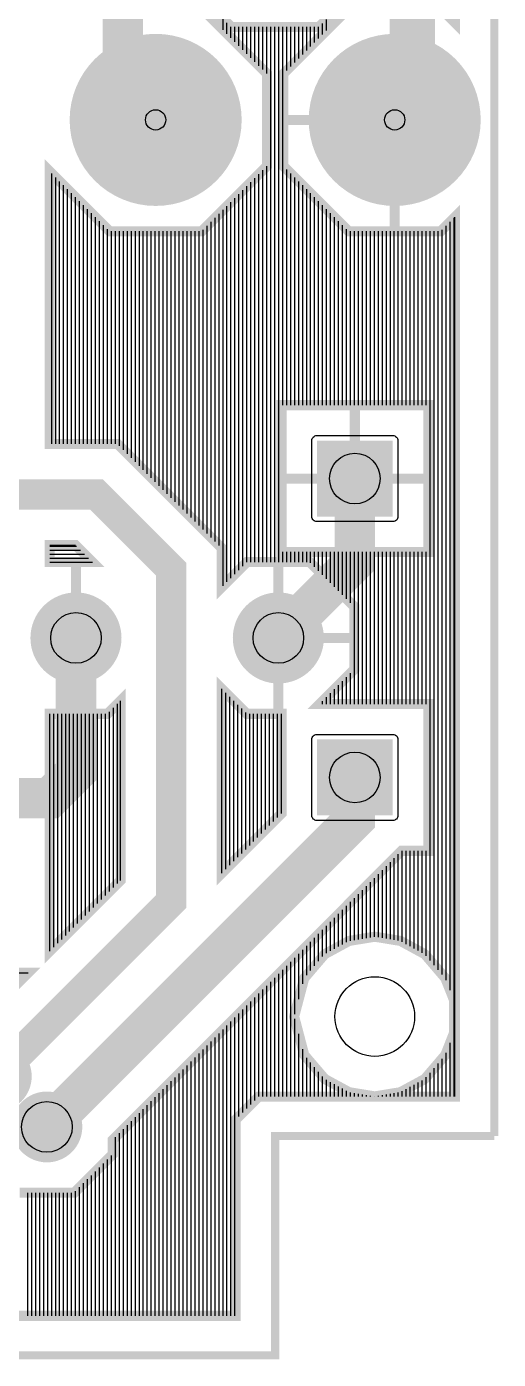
# Model space of a CAD drawing. Header units: inches. Extents: x -1.14 to 0.92, y -1.28 to 1.27.
# Drawn here: x 0.459 to 0.925, y -1.276 to 0.041 of the extents above; entities that cross this region are included whole.
import ezdxf

# ---------------------------------------------------------------- set-up
doc = ezdxf.new("R2010")
doc.units = ezdxf.units.IN
doc.header["$MEASUREMENT"] = 0

# ---------------------------------------------------------------- blocks, each defined once
blk = doc.blocks.new('EPAD')
at = {"const_width": 0.5}
blk.add_lwpolyline([(-0.25, 0, 1), (0.25, 0, 1)], format="xyb", close=True, dxfattribs=at)
blk = doc.blocks.new('RPAD')
blk.add_trace([(-0.5, -0.5), (-0.5, 0.5), (0.5, -0.5), (0.5, 0.5)])

msp = doc.modelspace()

# ---------------------------------------------------------------- linework, layer by layer
for points, const_width in [([(0.586024, -0.051185), (0.553617, -0.018778), (0.553617, 0.436238), (0.617374, 0.499996), (0.684449, 0.499996), (0.684449, 0.637791), (0.526969, 0.795272)], 0.04), ([(0.920669, -1.055122), (0.920669, 0.795272)], 0.008), ([(0.920669, -1.055122), (0.920669, 0.795272)], 0.008), ([(0.88167, 0.756272), (0.88167, 0.044952), (0.867807, 0.058815)], 0.01), ([(0.608616, 0.092691), (0.660642, 0.040666), (0.747626, 0.040666), (0.809133, 0.102173)], 0.01), ([(0.822244, -0.051185), (0.841929, -0.0315), (0.841929, 0.08661)], 0.04), ([(0.776681, 0.058815), (0.712244, -0.005622), (0.712244, -0.096748), (0.776681, -0.161185), (0.867807, -0.161185), (0.88167, -0.147322), (0.88167, -1.016122), (0.68798, -1.016122), (0.665134, -1.038968), (0.665134, -1.232658), (-0.636357, -1.232658)], 0.01), ([(0.45162, -1.111067), (0.505467, -1.111067), (0.543543, -1.072991), (0.543543, -1.058848), (0.8291, -0.773291), (0.855374, -0.773291), (0.855374, -0.628292), (0.748053, -0.628292), (0.782283, -0.594062), (0.782283, -0.53193), (0.738349, -0.487996), (0.676218, -0.487996), (0.651375, -0.512839), (0.651375, -0.474384), (0.548296, -0.371305), (0.481358, -0.371305), (0.481358, -0.102082), (0.54046, -0.161185), (0.631587, -0.161185), (0.696023, -0.096748), (0.696023, -0.005622), (0.631587, 0.058815)], 0.01), ([(0.822244, 0.058815), (0.822244, -0.051185)], 0.01), ([(0.712244, -0.051185), (0.822244, -0.051185)], 0.01), ([(0.822244, -0.161185), (0.822244, -0.051185)], 0.01), ([(0.710374, -0.333016), (0.710374, -0.478015), (0.855374, -0.478015), (0.855374, -0.333016), (0.710374, -0.333016)], 0.01), ([(0.782874, -0.333016), (0.782874, -0.405516)], 0.01), ([(0.707283, -0.562996), (0.782874, -0.487406), (0.782874, -0.405516)], 0.04), ([(0.428543, -0.996067), (0.601375, -0.823235), (0.601375, -0.495094), (0.527586, -0.421305), (0.507933, -0.421305), (0.408899, -0.421305), (0.408858, -0.421264)], 0.03), ([(0.710374, -0.405516), (0.782874, -0.405516)], 0.01), ([(0.782874, -0.478015), (0.782874, -0.405516)], 0.01), ([(0.855374, -0.405516), (0.782874, -0.405516)], 0.01), ([(0.523569, -0.487996), (0.481358, -0.487996), (0.481358, -0.471304), (0.506876, -0.471304), (0.523569, -0.487996)], 0.01), ([(0.507283, -0.487996), (0.507283, -0.562996)], 0.01), ([(0.707283, -0.487996), (0.707283, -0.562996)], 0.01), ([(0.507283, -0.562996), (0.507283, -0.695241), (0.481317, -0.721208), (0.408914, -0.721208), (0.408858, -0.721264)], 0.04), ([(0.507283, -0.637996), (0.507283, -0.562996)], 0.01), ([(0.782283, -0.562996), (0.707283, -0.562996)], 0.01), ([(0.707283, -0.637996), (0.707283, -0.562996)], 0.01), ([(0.676218, -0.637996), (0.710374, -0.637996), (0.710374, -0.736455), (0.651375, -0.795454), (0.651375, -0.613153), (0.676218, -0.637996)], 0.01), ([(0.551376, -0.802525), (0.481358, -0.872543), (0.481358, -0.637996), (0.538349, -0.637996), (0.551376, -0.624969), (0.551376, -0.802525)], 0.01), ([(0.478543, -1.046067), (0.782874, -0.741736), (0.782874, -0.700791)], 0.04), ([(0.481358, -0.721264), (0.408858, -0.721264)], 0.01), ([(0.817123, -0.860507), (0.827912, -0.862272), (0.851949, -0.875315), (0.872287, -0.899096), (0.880929, -0.920857), (0.880929, -0.953166), (0.872287, -0.974928), (0.851949, -0.998709), (0.827912, -1.011751), (0.817123, -1.013517), (0.802559, -1.0159), (0.787995, -1.013517), (0.777206, -1.011751), (0.753169, -0.998709), (0.732831, -0.974928), (0.722865, -0.937012), (0.732831, -0.899096), (0.753169, -0.875315), (0.777206, -0.862272), (0.787995, -0.860507), (0.802559, -0.858124), (0.817123, -0.860507)], 0.01), ([(0.336359, -0.893763), (0.460137, -0.893763), (0.422833, -0.931067)], 0.01), ([(0.920669, -1.055122), (0.704134, -1.055122), (0.704134, -1.271657), (-0.811614, -1.271657)], 0.008), ([(0.920669, -1.055122), (0.704134, -1.055122), (0.704134, -1.271657), (-0.811614, -1.271657)], 0.008)]:
    msp.add_lwpolyline(points, dxfattribs=dict(const_width=const_width))
for points in [[(0.652582, 0.037819), (0.652582, 0.048725)], [(0.656519, 0.033882), (0.656519, 0.044788)], [(0.660456, 0.029945), (0.660456, 0.040851)], [(0.664393, 0.026008), (0.664393, 0.040666)], [(0.66833, 0.022071), (0.66833, 0.040666)], [(0.672267, 0.018134), (0.672267, 0.040666)], [(0.676204, 0.014197), (0.676204, 0.040666)], [(0.680141, 0.01026), (0.680141, 0.040666)], [(0.684078, 0.006323), (0.684078, 0.040666)], [(0.688015, 0.002386), (0.688015, 0.040666)], [(0.691952, -0.001551), (0.691952, 0.040666)], [(0.695889, -0.005488), (0.695889, 0.040666)], [(0.699826, -0.487996), (0.699826, 0.040666)], [(0.703763, -0.487996), (0.703763, 0.040666)], [(0.7077, -0.487996), (0.7077, 0.040666)], [(0.711637, -0.333016), (0.711637, 0.040666)], [(0.715574, -0.002292), (0.715574, 0.040666)], [(0.719511, 0.001645), (0.719511, 0.040666)], [(0.723448, 0.005582), (0.723448, 0.040666)], [(0.727385, 0.009519), (0.727385, 0.040666)], [(0.731322, 0.013456), (0.731322, 0.040666)], [(0.735259, 0.017393), (0.735259, 0.040666)], [(0.739196, 0.02133), (0.739196, 0.040666)], [(0.743133, 0.025267), (0.743133, 0.040666)], [(0.74707, 0.029204), (0.74707, 0.040666)], [(0.751007, 0.033141), (0.751007, 0.044047)], [(0.754944, 0.037078), (0.754944, 0.047984)], [(0.483291, -0.371305), (0.483291, -0.104015)], [(0.688015, -0.487996), (0.688015, -0.104756)], [(0.691952, -0.487996), (0.691952, -0.100819)], [(0.695889, -0.487996), (0.695889, -0.096882)], [(0.715574, -0.333016), (0.715574, -0.100078)], [(0.719511, -0.333016), (0.719511, -0.104015)], [(0.487228, -0.371305), (0.487228, -0.107952)], [(0.491165, -0.371305), (0.491165, -0.111889)], [(0.495102, -0.371305), (0.495102, -0.115826)], [(0.676204, -0.48801), (0.676204, -0.116567)], [(0.680141, -0.487996), (0.680141, -0.11263)], [(0.684078, -0.487996), (0.684078, -0.108693)], [(0.723448, -0.333016), (0.723448, -0.107952)], [(0.727385, -0.333016), (0.727385, -0.111889)], [(0.731322, -0.333016), (0.731322, -0.115826)], [(0.499039, -0.371305), (0.499039, -0.119763)], [(0.502976, -0.371305), (0.502976, -0.1237)], [(0.506913, -0.371305), (0.506913, -0.127637)], [(0.51085, -0.371305), (0.51085, -0.131574)], [(0.664393, -0.499821), (0.664393, -0.128378)], [(0.66833, -0.495884), (0.66833, -0.124441)], [(0.672267, -0.491947), (0.672267, -0.120504)], [(0.735259, -0.333016), (0.735259, -0.119763)], [(0.739196, -0.333016), (0.739196, -0.1237)], [(0.743133, -0.333016), (0.743133, -0.127637)], [(0.74707, -0.333016), (0.74707, -0.131574)], [(0.514787, -0.371305), (0.514787, -0.135511)], [(0.518724, -0.371305), (0.518724, -0.139448)], [(0.522661, -0.371305), (0.522661, -0.143385)], [(0.648645, -0.471654), (0.648645, -0.144126)], [(0.652582, -0.511632), (0.652582, -0.140189)], [(0.656519, -0.507695), (0.656519, -0.136252)], [(0.660456, -0.503758), (0.660456, -0.132315)], [(0.751007, -0.333016), (0.751007, -0.135511)], [(0.754944, -0.333016), (0.754944, -0.139448)], [(0.758881, -0.333016), (0.758881, -0.143385)], [(0.526598, -0.371305), (0.526598, -0.147322)], [(0.530535, -0.371305), (0.530535, -0.151259)], [(0.534472, -0.371305), (0.534472, -0.155196)], [(0.636834, -0.459843), (0.636834, -0.155937)], [(0.640771, -0.46378), (0.640771, -0.152)], [(0.644708, -0.467717), (0.644708, -0.148063)], [(0.762819, -0.333016), (0.762819, -0.147322)], [(0.766756, -0.333016), (0.766756, -0.151259)], [(0.770693, -0.333016), (0.770693, -0.155196)], [(0.873055, -0.90103), (0.873055, -0.155937)], [(0.876992, -0.910943), (0.876992, -0.152)], [(0.880929, -1.016122), (0.880929, -0.148063)], [(0.88167, -1.016122), (0.88167, -0.147322)], [(0.538409, -0.371305), (0.538409, -0.159133)], [(0.542346, -0.371305), (0.542346, -0.161185)], [(0.546283, -0.371305), (0.546283, -0.161185)], [(0.55022, -0.373229), (0.55022, -0.161185)], [(0.554157, -0.377166), (0.554157, -0.161185)], [(0.558094, -0.381103), (0.558094, -0.161185)], [(0.562031, -0.38504), (0.562031, -0.161185)], [(0.565968, -0.388977), (0.565968, -0.161185)], [(0.569905, -0.392914), (0.569905, -0.161185)], [(0.573842, -0.396851), (0.573842, -0.161185)], [(0.577779, -0.400788), (0.577779, -0.161185)], [(0.581716, -0.404725), (0.581716, -0.161185)], [(0.585653, -0.408662), (0.585653, -0.161185)], [(0.58959, -0.412599), (0.58959, -0.161185)], [(0.593527, -0.416536), (0.593527, -0.161185)], [(0.597464, -0.420473), (0.597464, -0.161185)], [(0.601401, -0.42441), (0.601401, -0.161185)], [(0.605338, -0.428347), (0.605338, -0.161185)], [(0.609275, -0.432284), (0.609275, -0.161185)], [(0.613212, -0.436221), (0.613212, -0.161185)], [(0.617149, -0.440158), (0.617149, -0.161185)], [(0.621086, -0.444095), (0.621086, -0.161185)], [(0.625023, -0.448032), (0.625023, -0.161185)], [(0.62896, -0.451969), (0.62896, -0.161185)], [(0.632897, -0.455906), (0.632897, -0.159874)], [(0.77463, -0.333016), (0.77463, -0.159133)], [(0.778567, -0.333016), (0.778567, -0.161185)], [(0.782504, -0.333016), (0.782504, -0.161185)], [(0.786441, -0.333016), (0.786441, -0.161185)], [(0.790378, -0.333016), (0.790378, -0.161185)], [(0.794315, -0.333016), (0.794315, -0.161185)], [(0.798252, -0.333016), (0.798252, -0.161185)], [(0.802189, -0.333016), (0.802189, -0.161185)], [(0.806126, -0.333016), (0.806126, -0.161185)], [(0.810063, -0.333016), (0.810063, -0.161185)], [(0.814, -0.333016), (0.814, -0.161185)], [(0.817937, -0.333016), (0.817937, -0.161185)], [(0.821874, -0.333016), (0.821874, -0.161185)], [(0.825811, -0.333016), (0.825811, -0.161185)], [(0.829748, -0.333016), (0.829748, -0.161185)], [(0.833685, -0.333016), (0.833685, -0.161185)], [(0.837622, -0.333016), (0.837622, -0.161185)], [(0.841559, -0.333016), (0.841559, -0.161185)], [(0.845496, -0.333016), (0.845496, -0.161185)], [(0.849433, -0.333016), (0.849433, -0.161185)], [(0.85337, -0.333016), (0.85337, -0.161185)], [(0.857307, -0.881579), (0.857307, -0.161185)], [(0.861244, -0.886183), (0.861244, -0.161185)], [(0.865181, -0.890787), (0.865181, -0.161185)], [(0.869118, -0.89539), (0.869118, -0.159874)], [(0.481358, -0.471304), (0.506876, -0.471304)], [(0.481358, -0.472248), (0.50782, -0.472248)], [(0.481358, -0.476185), (0.511757, -0.476185)], [(0.481358, -0.480122), (0.515694, -0.480122)], [(0.481358, -0.484059), (0.519631, -0.484059)], [(0.711637, -0.487996), (0.711637, -0.478015)], [(0.715574, -0.487996), (0.715574, -0.478015)], [(0.719511, -0.487996), (0.719511, -0.478015)], [(0.723448, -0.487996), (0.723448, -0.478015)], [(0.727385, -0.487996), (0.727385, -0.478015)], [(0.731322, -0.487996), (0.731322, -0.478015)], [(0.735259, -0.487996), (0.735259, -0.478015)], [(0.739196, -0.488844), (0.739196, -0.478015)], [(0.743133, -0.492781), (0.743133, -0.478015)], [(0.74707, -0.496718), (0.74707, -0.478015)], [(0.751007, -0.500655), (0.751007, -0.478015)], [(0.754944, -0.504592), (0.754944, -0.478015)], [(0.758881, -0.508529), (0.758881, -0.478015)], [(0.762819, -0.512466), (0.762819, -0.478015)], [(0.766756, -0.516403), (0.766756, -0.478015)], [(0.770693, -0.52034), (0.770693, -0.478015)], [(0.77463, -0.524277), (0.77463, -0.478015)], [(0.778567, -0.528214), (0.778567, -0.478015)], [(0.782504, -0.628292), (0.782504, -0.478015)], [(0.786441, -0.628292), (0.786441, -0.478015)], [(0.790378, -0.628292), (0.790378, -0.478015)], [(0.794315, -0.628292), (0.794315, -0.478015)], [(0.798252, -0.628292), (0.798252, -0.478015)], [(0.802189, -0.628292), (0.802189, -0.478015)], [(0.806126, -0.628292), (0.806126, -0.478015)], [(0.810063, -0.628292), (0.810063, -0.478015)], [(0.814, -0.628292), (0.814, -0.478015)], [(0.817937, -0.628292), (0.817937, -0.478015)], [(0.821874, -0.628292), (0.821874, -0.478015)], [(0.825811, -0.628292), (0.825811, -0.478015)], [(0.829748, -0.628292), (0.829748, -0.478015)], [(0.833685, -0.628292), (0.833685, -0.478015)], [(0.837622, -0.628292), (0.837622, -0.478015)], [(0.841559, -0.628292), (0.841559, -0.478015)], [(0.845496, -0.628292), (0.845496, -0.478015)], [(0.849433, -0.628292), (0.849433, -0.478015)], [(0.85337, -0.628292), (0.85337, -0.478015)], [(0.481358, -0.487996), (0.523569, -0.487996)], [(0.77463, -0.628292), (0.77463, -0.601715)], [(0.778567, -0.628292), (0.778567, -0.597778)], [(0.651375, -0.795454), (0.651375, -0.613153)], [(0.655312, -0.791517), (0.655312, -0.61709)], [(0.758881, -0.628292), (0.758881, -0.617463)], [(0.762819, -0.628292), (0.762819, -0.613526)], [(0.766756, -0.628292), (0.766756, -0.609589)], [(0.770693, -0.628292), (0.770693, -0.605652)], [(0.548287, -0.805614), (0.548287, -0.628058)], [(0.551376, -0.802525), (0.551376, -0.624969)], [(0.659249, -0.78758), (0.659249, -0.621027)], [(0.663186, -0.783643), (0.663186, -0.624964)], [(0.667123, -0.779706), (0.667123, -0.628901)], [(0.751007, -0.628292), (0.751007, -0.625337)], [(0.754944, -0.628292), (0.754944, -0.6214)], [(0.481358, -0.872543), (0.481358, -0.637996)], [(0.485295, -0.868606), (0.485295, -0.637996)], [(0.489232, -0.864669), (0.489232, -0.637996)], [(0.493169, -0.860732), (0.493169, -0.637996)], [(0.497106, -0.856795), (0.497106, -0.637996)], [(0.501043, -0.852858), (0.501043, -0.637996)], [(0.50498, -0.848921), (0.50498, -0.637996)], [(0.508917, -0.844984), (0.508917, -0.637996)], [(0.512854, -0.841047), (0.512854, -0.637996)], [(0.516791, -0.83711), (0.516791, -0.637996)], [(0.520728, -0.833173), (0.520728, -0.637996)], [(0.524665, -0.829236), (0.524665, -0.637996)], [(0.528602, -0.825299), (0.528602, -0.637996)], [(0.532539, -0.821362), (0.532539, -0.637996)], [(0.536476, -0.817425), (0.536476, -0.637996)], [(0.540413, -0.813488), (0.540413, -0.635932)], [(0.54435, -0.809551), (0.54435, -0.631995)], [(0.67106, -0.775769), (0.67106, -0.632838)], [(0.674997, -0.771832), (0.674997, -0.636775)], [(0.678934, -0.767895), (0.678934, -0.637996)], [(0.682871, -0.763958), (0.682871, -0.637996)], [(0.686808, -0.760021), (0.686808, -0.637996)], [(0.690745, -0.756084), (0.690745, -0.637996)], [(0.694682, -0.752147), (0.694682, -0.637996)], [(0.698619, -0.74821), (0.698619, -0.637996)], [(0.702556, -0.744273), (0.702556, -0.637996)], [(0.706493, -0.740336), (0.706493, -0.637996)], [(0.710374, -0.736455), (0.710374, -0.637996)], [(0.825811, -0.861928), (0.825811, -0.776581)], [(0.829748, -0.863268), (0.829748, -0.773291)], [(0.833685, -0.865404), (0.833685, -0.773291)], [(0.837622, -0.867541), (0.837622, -0.773291)], [(0.841559, -0.869677), (0.841559, -0.773291)], [(0.845496, -0.871813), (0.845496, -0.773291)], [(0.849433, -0.873949), (0.849433, -0.773291)], [(0.85337, -0.876976), (0.85337, -0.773291)], [(0.814, -0.859996), (0.814, -0.788392)], [(0.817937, -0.86064), (0.817937, -0.784455)], [(0.821874, -0.861284), (0.821874, -0.780518)], [(0.802189, -0.858184), (0.802189, -0.800203)], [(0.806126, -0.858707), (0.806126, -0.796266)], [(0.810063, -0.859352), (0.810063, -0.792329)], [(0.786441, -0.860761), (0.786441, -0.815951)], [(0.790378, -0.860117), (0.790378, -0.812014)], [(0.794315, -0.859473), (0.794315, -0.808077)], [(0.798252, -0.858828), (0.798252, -0.80414)], [(0.77463, -0.86367), (0.77463, -0.827762)], [(0.778567, -0.86205), (0.778567, -0.823825)], [(0.782504, -0.861406), (0.782504, -0.819888)], [(0.762819, -0.870079), (0.762819, -0.839573)], [(0.766756, -0.867943), (0.766756, -0.835636)], [(0.770693, -0.865806), (0.770693, -0.831699)], [(0.74707, -0.882446), (0.74707, -0.855321)], [(0.751007, -0.877842), (0.751007, -0.851384)], [(0.754944, -0.874351), (0.754944, -0.847447)], [(0.758881, -0.872215), (0.758881, -0.84351)], [(0.735259, -0.896256), (0.735259, -0.867132)], [(0.739196, -0.891653), (0.739196, -0.863195)], [(0.743133, -0.887049), (0.743133, -0.859258)], [(0.723448, -0.934791), (0.723448, -0.878943)], [(0.727385, -0.919813), (0.727385, -0.875006)], [(0.731322, -0.904836), (0.731322, -0.871069)], [(0.242322, -0.893844), (0.460057, -0.893844)], [(0.7077, -1.016122), (0.7077, -0.894691)], [(0.711637, -1.016122), (0.711637, -0.890754)], [(0.715574, -1.016122), (0.715574, -0.886817)], [(0.719511, -1.016122), (0.719511, -0.88288)], [(0.695889, -1.016122), (0.695889, -0.906502)], [(0.699826, -1.016122), (0.699826, -0.902565)], [(0.703763, -1.016122), (0.703763, -0.898628)], [(0.684078, -1.020024), (0.684078, -0.918313)], [(0.688015, -1.016122), (0.688015, -0.914376)], [(0.691952, -1.016122), (0.691952, -0.910439)], [(0.66833, -1.035772), (0.66833, -0.934061)], [(0.672267, -1.031835), (0.672267, -0.930124)], [(0.676204, -1.027898), (0.676204, -0.926187)], [(0.680141, -1.023961), (0.680141, -0.92225)], [(0.656519, -1.232658), (0.656519, -0.945872)], [(0.660456, -1.232658), (0.660456, -0.941935)], [(0.664393, -1.232658), (0.664393, -0.937998)], [(0.723448, -1.016122), (0.723448, -0.939233)], [(0.644708, -1.232658), (0.644708, -0.957683)], [(0.648645, -1.232658), (0.648645, -0.953746)], [(0.652582, -1.232658), (0.652582, -0.949809)], [(0.727385, -1.016122), (0.727385, -0.95421)], [(0.62896, -1.232658), (0.62896, -0.973431)], [(0.632897, -1.232658), (0.632897, -0.969494)], [(0.636834, -1.232658), (0.636834, -0.965557)], [(0.640771, -1.232658), (0.640771, -0.96162)], [(0.731322, -1.016122), (0.731322, -0.969187)], [(0.873055, -1.016122), (0.873055, -0.972994)], [(0.876992, -1.016122), (0.876992, -0.96308)], [(0.617149, -1.232658), (0.617149, -0.985242)], [(0.621086, -1.232658), (0.621086, -0.981305)], [(0.625023, -1.232658), (0.625023, -0.977368)], [(0.735259, -1.016122), (0.735259, -0.977767)], [(0.739196, -1.016122), (0.739196, -0.98237)], [(0.743133, -1.016122), (0.743133, -0.986974)], [(0.865181, -1.016122), (0.865181, -0.983237)], [(0.869118, -1.016122), (0.869118, -0.978633)], [(0.605338, -1.232658), (0.605338, -0.997053)], [(0.609275, -1.232658), (0.609275, -0.993116)], [(0.613212, -1.232658), (0.613212, -0.989179)], [(0.74707, -1.016122), (0.74707, -0.991578)], [(0.751007, -1.016122), (0.751007, -0.996181)], [(0.754944, -1.016122), (0.754944, -0.999672)], [(0.849433, -1.016122), (0.849433, -1.000074)], [(0.85337, -1.016122), (0.85337, -0.997048)], [(0.857307, -1.016122), (0.857307, -0.992444)], [(0.861244, -1.016122), (0.861244, -0.98784)], [(0.58959, -1.232658), (0.58959, -1.012801)], [(0.593527, -1.232658), (0.593527, -1.008864)], [(0.597464, -1.232658), (0.597464, -1.004927)], [(0.601401, -1.232658), (0.601401, -1.00099)], [(0.758881, -1.016122), (0.758881, -1.001808)], [(0.762819, -1.016122), (0.762819, -1.003944)], [(0.766756, -1.016122), (0.766756, -1.006081)], [(0.770693, -1.016122), (0.770693, -1.008217)], [(0.77463, -1.016122), (0.77463, -1.010353)], [(0.778567, -1.016122), (0.778567, -1.011974)], [(0.782504, -1.016122), (0.782504, -1.012618)], [(0.786441, -1.016122), (0.786441, -1.013262)], [(0.817937, -1.016122), (0.817937, -1.013383)], [(0.821874, -1.016122), (0.821874, -1.012739)], [(0.825811, -1.016122), (0.825811, -1.012095)], [(0.829748, -1.016122), (0.829748, -1.010755)], [(0.833685, -1.016122), (0.833685, -1.008619)], [(0.837622, -1.016122), (0.837622, -1.006483)], [(0.841559, -1.016122), (0.841559, -1.004346)], [(0.845496, -1.016122), (0.845496, -1.00221)], [(0.577779, -1.232658), (0.577779, -1.024612)], [(0.581716, -1.232658), (0.581716, -1.020675)], [(0.585653, -1.232658), (0.585653, -1.016738)], [(0.790378, -1.016122), (0.790378, -1.013906)], [(0.794315, -1.016122), (0.794315, -1.01455)], [(0.798252, -1.016122), (0.798252, -1.015195)], [(0.802189, -1.016122), (0.802189, -1.015839)], [(0.806126, -1.016122), (0.806126, -1.015316)], [(0.810063, -1.016122), (0.810063, -1.014672)], [(0.814, -1.016122), (0.814, -1.014028)], [(0.565968, -1.232658), (0.565968, -1.036423)], [(0.569905, -1.232658), (0.569905, -1.032486)], [(0.573842, -1.232658), (0.573842, -1.028549)], [(0.55022, -1.232658), (0.55022, -1.052171)], [(0.554157, -1.232658), (0.554157, -1.048234)], [(0.558094, -1.232658), (0.558094, -1.044297)], [(0.562031, -1.232658), (0.562031, -1.04036)], [(0.546283, -1.232658), (0.546283, -1.056108)], [(0.538409, -1.232658), (0.538409, -1.078124)], [(0.542346, -1.232658), (0.542346, -1.074187)], [(0.526598, -1.232658), (0.526598, -1.089935)], [(0.530535, -1.232658), (0.530535, -1.085998)], [(0.534472, -1.232658), (0.534472, -1.082061)], [(0.51085, -1.232658), (0.51085, -1.105683)], [(0.514787, -1.232658), (0.514787, -1.101746)], [(0.518724, -1.232658), (0.518724, -1.097809)], [(0.522661, -1.232658), (0.522661, -1.093872)], [(0.459669, -1.232658), (0.459669, -1.111067)], [(0.463606, -1.232658), (0.463606, -1.111067)], [(0.467543, -1.232658), (0.467543, -1.111067)], [(0.47148, -1.232658), (0.47148, -1.111067)], [(0.475417, -1.232658), (0.475417, -1.111067)], [(0.479354, -1.232658), (0.479354, -1.111067)], [(0.483291, -1.232658), (0.483291, -1.111067)], [(0.487228, -1.232658), (0.487228, -1.111067)], [(0.491165, -1.232658), (0.491165, -1.111067)], [(0.495102, -1.232658), (0.495102, -1.111067)], [(0.499039, -1.232658), (0.499039, -1.111067)], [(0.502976, -1.232658), (0.502976, -1.111067)], [(0.506913, -1.232658), (0.506913, -1.10962)]]:
    msp.add_lwpolyline(points)
for points in [[(0.825374, -0.368016), (0.825374, -0.443016), (0.825274, -0.444038), (0.824988, -0.444983), (0.824533, -0.445834), (0.823929, -0.44657), (0.823192, -0.447175), (0.822342, -0.44763), (0.821396, -0.447916), (0.820374, -0.448016), (0.745374, -0.448016), (0.744352, -0.447916), (0.743406, -0.44763), (0.742556, -0.447175), (0.741819, -0.44657), (0.741215, -0.445834), (0.74076, -0.444983), (0.740474, -0.444038), (0.740374, -0.443016), (0.740374, -0.368016), (0.740474, -0.366993), (0.74076, -0.366048), (0.741215, -0.365198), (0.741819, -0.364461), (0.742556, -0.363856), (0.743406, -0.363402), (0.744352, -0.363115), (0.745374, -0.363016), (0.820374, -0.363016), (0.821396, -0.363115), (0.822342, -0.363402), (0.823192, -0.363856), (0.823929, -0.364461), (0.824533, -0.365198), (0.824988, -0.366048), (0.825274, -0.366993), (0.825374, -0.368016)], [(0.825374, -0.663291), (0.825374, -0.738291), (0.825274, -0.739314), (0.824988, -0.740259), (0.824533, -0.741109), (0.823929, -0.741846), (0.823192, -0.742451), (0.822342, -0.742906), (0.821396, -0.743192), (0.820374, -0.743291), (0.745374, -0.743291), (0.744352, -0.743192), (0.743406, -0.742906), (0.742556, -0.742451), (0.741819, -0.741846), (0.741215, -0.741109), (0.74076, -0.740259), (0.740474, -0.739314), (0.740374, -0.738291), (0.740374, -0.663291), (0.740474, -0.662269), (0.74076, -0.661324), (0.741215, -0.660473), (0.741819, -0.659737), (0.742556, -0.659132), (0.743406, -0.658677), (0.744352, -0.658391), (0.745374, -0.658291), (0.820374, -0.658291), (0.821396, -0.658391), (0.822342, -0.658677), (0.823192, -0.659132), (0.823929, -0.659737), (0.824533, -0.660473), (0.824988, -0.661324), (0.825274, -0.662269), (0.825374, -0.663291)]]:
    msp.add_lwpolyline(points, close=True)
for centre, radius in [((0.586024, -0.051185), 0.01), ((0.822244, -0.051185), 0.01), ((0.782874, -0.405516), 0.025), ((0.507283, -0.562996), 0.025), ((0.707283, -0.562996), 0.025), ((0.782874, -0.700791), 0.025), ((0.802559, -0.937012), 0.03937), ((0.802559, -0.937012), 0.03937), ((0.478543, -1.046067), 0.025)]:
    msp.add_circle(centre, radius)

# ---------------------------------------------------------------- block references
for p, xscale, yscale in [((0.586024, -0.051185), 0.17, 0.17), ((0.822244, -0.051185), 0.17, 0.17), ((0.586024, -0.051185), 0.15, 0.15), ((0.822244, -0.051185), 0.15, 0.15), ((0.507283, -0.562996), 0.09, 0.09), ((0.507283, -0.562996), 0.08, 0.08), ((0.707283, -0.562996), 0.09, 0.09), ((0.707283, -0.562996), 0.08, 0.08), ((0.428543, -0.996067), 0.07, 0.07), ((0.428543, -0.996067), 0.06, 0.06), ((0.478543, -1.046067), 0.07, 0.07), ((0.478543, -1.046067), 0.06, 0.06)]:
    msp.add_blockref('EPAD', p, dxfattribs=dict(xscale=xscale, yscale=yscale))
at = {"xscale": 0.075, "yscale": 0.075, "rotation": 270}
for p in [(0.782874, -0.405516), (0.782874, -0.700791)]:
    msp.add_blockref('RPAD', p, dxfattribs=at)

doc.saveas('drawing.dxf')
